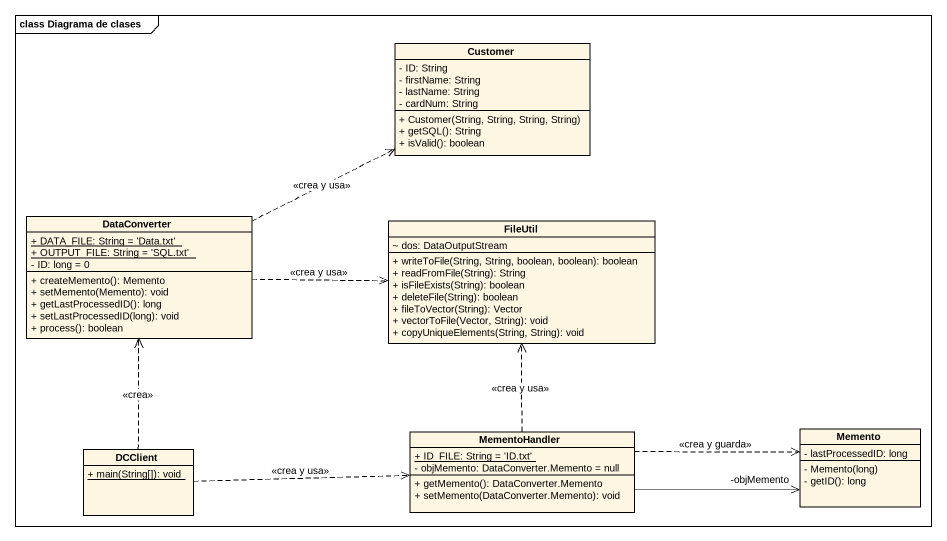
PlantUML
@startuml
mainframe class Diagrama de clases
hide circle
hide empty members
skinparam classAttributeIconSize 0
class Customer {
  - ID: String
  - firstName: String
  - lastName: String
  - cardNum: String
  + Customer(String, String, String, String)
  + getSQL(): String
  + isValid(): boolean
}
class DataConverter {
  {static} + DATA_FILE: String = 'Data.txt'
  {static} + OUTPUT_FILE: String = 'SQL.txt'
  - ID: long = 0
  + createMemento(): Memento
  + setMemento(Memento): void
  + getLastProcessedID(): long
  + setLastProcessedID(long): void
  + process(): boolean
}
class FileUtil {
  ~ dos: DataOutputStream
  + writeToFile(String, String, boolean, boolean): boolean
  + readFromFile(String): String
  + isFileExists(String): boolean
  + deleteFile(String): boolean
  + fileToVector(String): Vector
  + vectorToFile(Vector, String): void
  + copyUniqueElements(String, String): void
}
class DCClient {
  {static} + main(String[]): void
}
class MementoHandler {
  {static} + ID_FILE: String = 'ID.txt'
  - objMemento: DataConverter.Memento = null
  + getMemento(): DataConverter.Memento
  + setMemento(DataConverter.Memento): void
}
class Memento {
  - lastProcessedID: long
  - Memento(long)
  - getID(): long
}
DataConverter .right.> Customer : <<crea y usa>>
DataConverter .right.> FileUtil : <<crea y usa>>
DCClient .up.> DataConverter : <<crea>>
DCClient .right.> MementoHandler : <<crea y usa>>
MementoHandler .up.> FileUtil : <<crea y usa>>
MementoHandler -right-> "-objMemento" Memento
MementoHandler .right.> Memento : <<crea y guarda>>
@enduml
